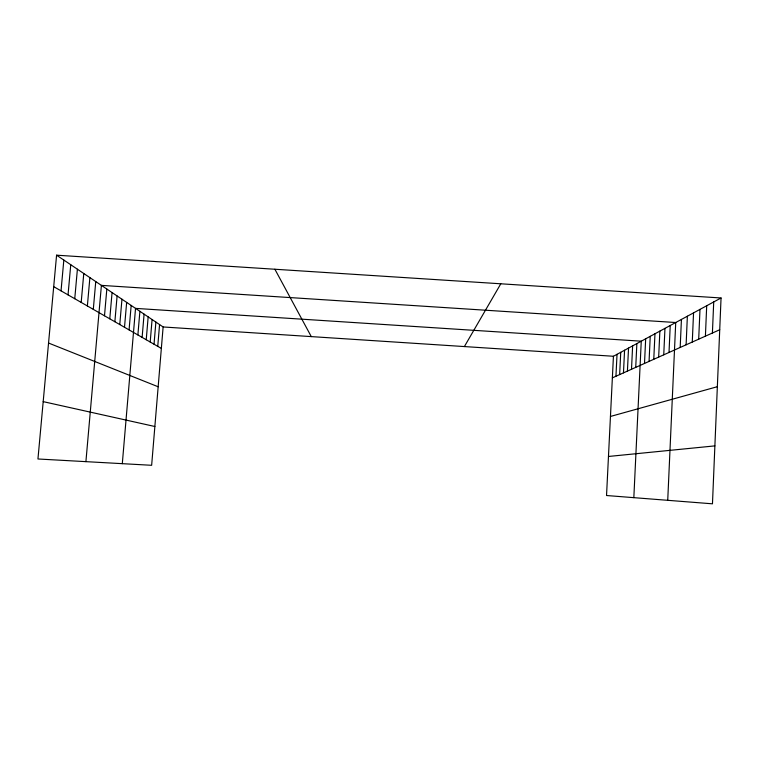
<?xml version="1.0" encoding="UTF-8"?>
<svg xmlns="http://www.w3.org/2000/svg" width="759" height="759" viewBox="0 0 759 759"><rect width="100%" height="100%" fill="white"/><g stroke="black" fill="none" stroke-linecap="round" stroke-linejoin="round"><path stroke-width="1.14" d="M705.405 336.171L706.705 305.744M712.407 333.03L713.716 301.94M721.05 297.974L712.464 503.815L606.536 495.523L613.433 356.265L721.05 297.974L56.583 255.185L37.95 458.986L151.648 465.295L163.128 326.968L56.583 255.185M680.178 347.47L681.43 319.435M686.108 344.814L687.369 316.218M692.274 342.053L693.546 312.869M698.697 339.169L699.988 309.378M658.67 357.109L659.865 331.104M663.745 354.832L664.96 328.353M669.011 352.47L670.235 325.488M667.73 500.314L675.728 322.518L101.402 285.375L85.909 461.652M635.729 367.384L636.867 343.561M633.831 497.657L641.26 341.189L135.538 308.382L122.303 463.673M644.505 363.447L645.672 338.799M649.059 361.407L650.235 336.332M653.774 359.301L654.96 333.761M615.947 376.246L617.029 354.311M619.648 374.585L620.739 352.299M623.471 372.878L624.572 350.231M627.418 371.104L628.537 348.077M631.507 369.272L632.626 345.857M137.882 334.947L139.893 311.304M142.123 337.385L144.087 314.141M146.231 339.738L148.157 316.873M150.197 342.015L152.085 319.52M154.03 344.216L155.88 322.082M157.749 346.351L159.57 324.567M119.77 324.558L121.962 299.226M124.504 327.271L126.649 302.386M129.077 329.899L131.165 305.431M104.495 315.791L106.829 289.037M109.78 318.818L112.066 292.557M114.865 321.74L117.104 295.953M74.752 298.723L77.399 269.208M81.185 302.414L83.775 273.496M87.37 305.962L89.885 277.614M93.3 309.368L95.757 281.57M61.033 290.849L63.832 260.062M68.035 294.872L70.758 264.73M464.385 346.569L500.798 283.79M612.361 377.849L719.722 329.748M610.454 416.454L717.35 386.701M608.471 456.463L714.883 445.884M163.128 326.968L613.433 356.265M43.197 401.634L154.864 426.501M48.557 343.04L158.166 386.767M53.709 286.646L161.354 348.419M274.881 269.236L311.285 336.607"/></g></svg>
